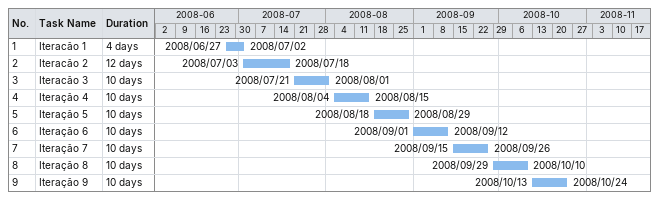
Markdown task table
| ID | Task | Duration | Start | Finish |
|---|---|---|---|---|
| 1 | Iteracão 1 | 4d | 2008-06-27 | 2008-07-02 |
| 2 | Iteracão 2 | 12d | 2008-07-03 | 2008-07-18 |
| 3 | Iteracão 3 | 10d | 2008-07-21 | 2008-08-01 |
| 4 | Iteração 4 | 10d | 2008-08-04 | 2008-08-15 |
| 5 | Iteração 5 | 10d | 2008-08-18 | 2008-08-29 |
| 6 | Iteração 6 | 10d | 2008-09-01 | 2008-09-12 |
| 7 | Iteração 7 | 10d | 2008-09-15 | 2008-09-26 |
| 8 | Iteração 8 | 10d | 2008-09-29 | 2008-10-10 |
| 9 | Iteração 9 | 10d | 2008-10-13 | 2008-10-24 |
